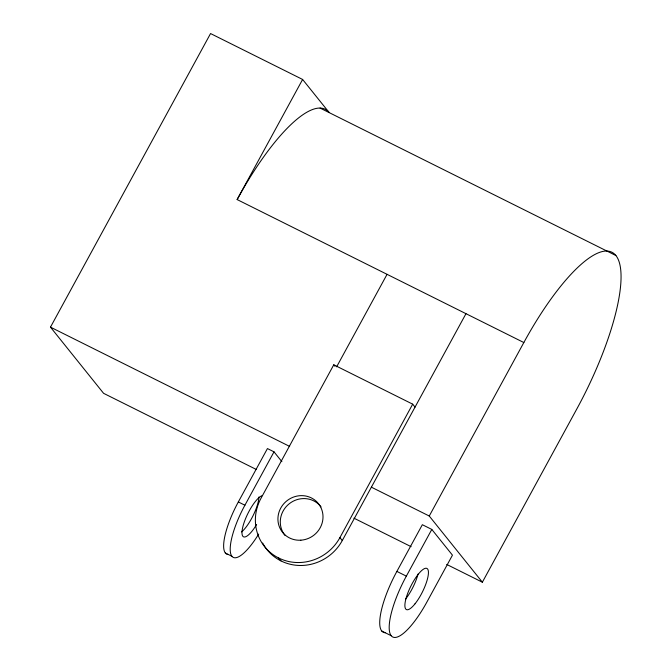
<?xml version="1.0" encoding="UTF-8"?>
<svg xmlns="http://www.w3.org/2000/svg" width="671" height="671" viewBox="0 0 671 671"><rect width="100%" height="100%" fill="white"/><g stroke="black" fill="none" stroke-linecap="round" stroke-linejoin="round"><path stroke-width="1.01" d="M256.406 469.524L103.586 393.323L50.476 327.146L210.551 33.55L302.613 79.455L329.167 112.543A137.857 38.851 -63.5 0 0 237.131 199.564L523.841 342.537A137.857 38.851 -63.5 0 1 615.886 255.517L320.067 108.073M237.131 199.564L302.613 79.455M228.383 554.498A45.955 12.95 -63.5 0 1 238.331 501.95L267.435 448.563L274.011 451.843L281.879 461.648M258.679 534.074A45.955 12.95 -63.5 0 1 231.235 555.177A45.955 12.95 -63.5 0 1 244.907 505.221L274.011 451.843M415.039 407.096L412.682 404.16L333.772 364.806L261.011 498.259A45.955 43.724 -38.8 0 0 278.633 557.97L280.998 560.914M336.632 366.836L387.058 274.33M278.633 557.97A45.955 43.724 -38.8 0 0 339.92 537.614L412.682 404.16M262.638 543.015A45.955 43.724 -38.8 0 0 302.042 565.468A45.955 43.724 -38.8 0 0 342.277 540.549L465.976 313.684M385.271 632.728A53.613 15.106 -63.5 0 1 396.871 571.415L422.336 524.705L431.805 529.427L452.455 555.16L426.991 601.87A53.613 15.106 -63.5 0 1 391.201 635.714L381.732 630.992M615.886 255.517A137.857 38.851 -63.5 0 1 576.951 408.714L482.365 582.202L429.255 516.024L523.841 342.537M391.201 635.714A53.613 15.106 -63.5 0 1 406.341 576.137L431.805 529.427M50.476 327.146L289.662 446.416M371.382 487.171L429.255 516.024M353.919 518.155L411.113 546.672M446.735 564.437L482.365 582.202M396.871 571.415L406.341 576.137M238.331 501.95L244.907 505.221M225.347 553.013L231.923 556.293M333.772 364.806L334.946 366.282M339.92 537.614L342.277 540.549M285.192 535.609A22.973 21.858 -38.8 0 1 289.167 503.812A22.973 21.858 -38.8 0 1 321.057 506.899M418.041 574.024A22.973 6.475 -63.5 0 1 405.569 599.069M258.947 496.985A22.973 6.475 -63.5 0 1 241.577 531.927M256.624 524.496A22.973 6.475 -63.5 0 1 242.365 529A22.973 6.475 -63.5 0 1 261.849 495.752M300.876 540.189A22.973 21.858 -38.8 0 0 319.782 505.523A22.973 21.858 -38.8 0 0 280.738 508.098A22.973 21.858 -38.8 0 0 300.876 540.189M415.039 603.791A22.973 6.475 -63.5 0 0 427.578 568.983A22.973 6.475 -63.5 0 0 407.372 594.238A22.973 6.475 -63.5 0 0 415.039 603.791"/></g></svg>
